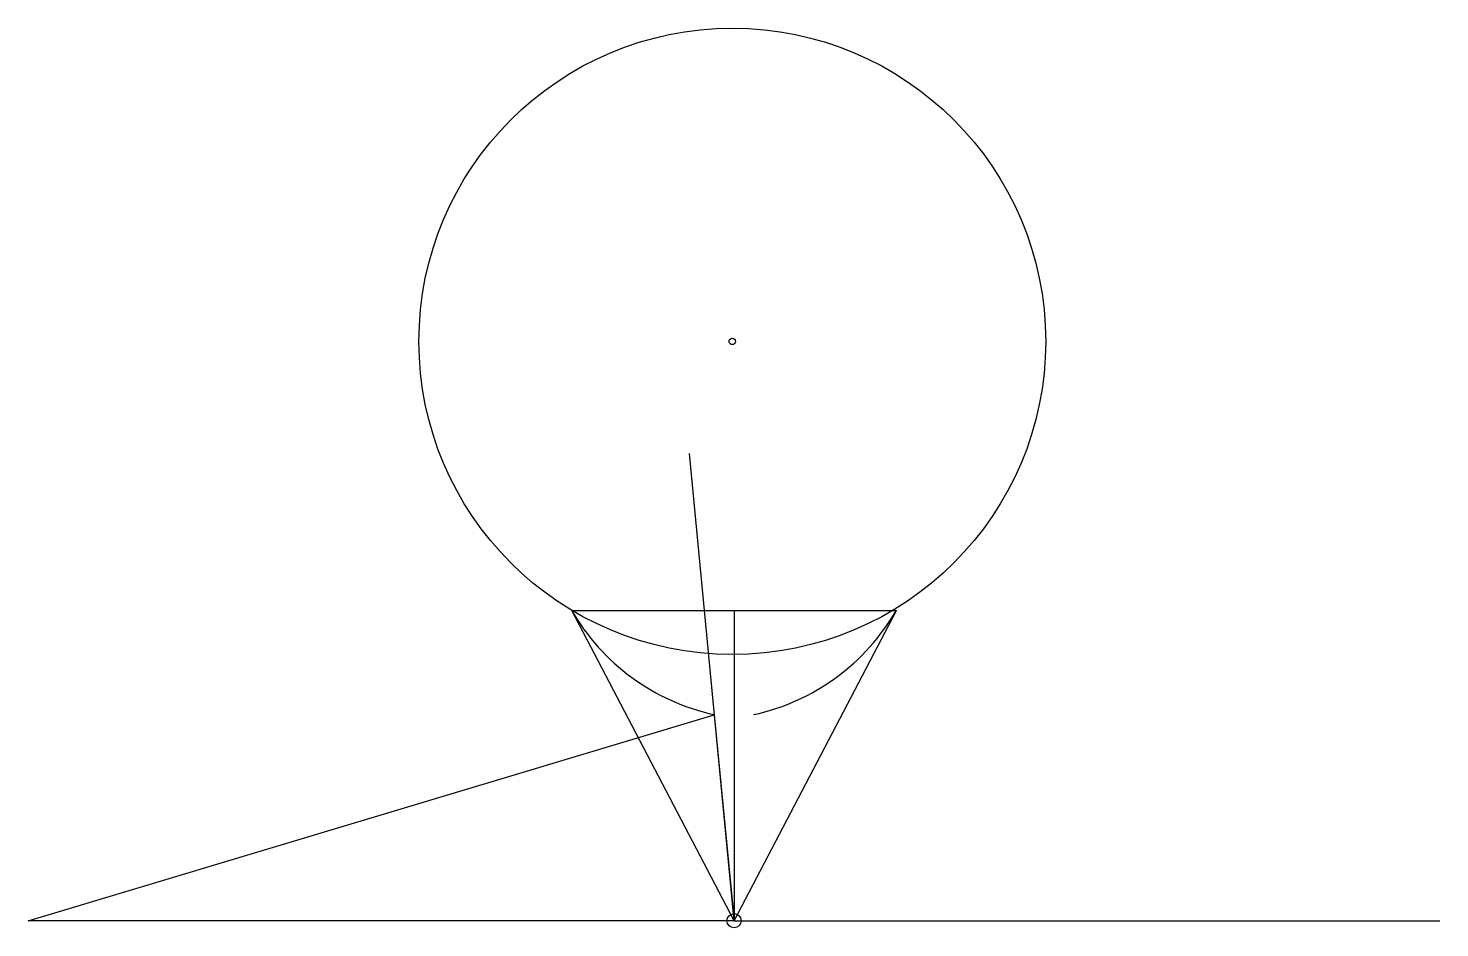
# Model space of a CAD drawing. Header units: inches. Extents: x 12 to 212, y 28 to 294.
# Drawn here: x 12 to 212, y 166.3 to 293.8 of the extents above; entities outside this region: 1.
import ezdxf

# ---------------------------------------------------------------- set-up
doc = ezdxf.new("R2010")
doc.units = ezdxf.units.IN
doc.header["$MEASUREMENT"] = 0

msp = doc.modelspace()

# ---------------------------------------------------------------- linework, layer by layer
for p, q in [((111.98, 167.29), (105.66, 233.53)), ((88.98, 211.29), (134.98, 211.29)), ((111.98, 167.29), (88.98, 211.29)), ((111.98, 211.29), (111.98, 167.29)), ((111.98, 167.29), (134.98, 211.29)), ((111.98, 167.29), (11.98, 167.29)), ((111.98, 167.29), (211.98, 167.29)), ((11.81, 27.5), (11.81, 27.5))]:
    msp.add_line(p, q)
msp.add_lwpolyline([(11.98, 167.29), (109.19, 196.5), (111.98, 167.29)])
for centre, radius in [((111.74, 249.43), 44.4), ((111.74, 249.43), 0.462), ((111.98, 167.29), 1)]:
    msp.add_circle(centre, radius)
for centre, start, end in [((115.76, 226.7), 209.8354, 257.7243), ((108.19, 226.7), 282.2757, 330.1646)]:
    msp.add_arc(centre, 30.9, start, end)

doc.saveas('drawing.dxf')
